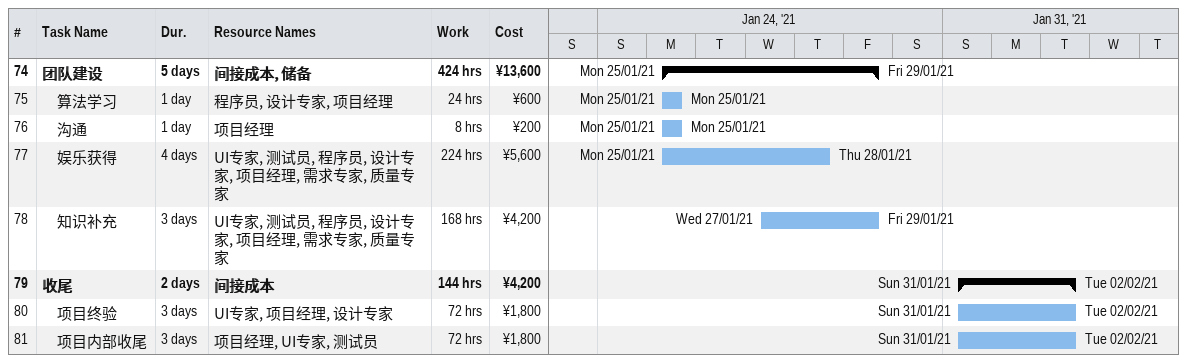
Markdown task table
| ID | Level | Task | Duration | Start | Finish | Resources | Work (h) | Cost (¥) |
|---|---|---|---|---|---|---|---|---|
| 74 | 1 | **团队建设** | 5d | 2021-01-25 | 2021-01-29 | 间接成本, 储备 | 424 | 13600 |
| 75 | 2 | 算法学习 | 1d | 2021-01-25 | 2021-01-25 | 程序员, 设计专家, 项目经理 | 24 | 600 |
| 76 | 2 | 沟通 | 1d | 2021-01-25 | 2021-01-25 | 项目经理 | 8 | 200 |
| 77 | 2 | 娱乐获得 | 4d | 2021-01-25 | 2021-01-28 | UI专家, 测试员, 程序员, 设计专家, 项目经理, 需求专家, 质量专家 | 224 | 5600 |
| 78 | 2 | 知识补充 | 3d | 2021-01-27 | 2021-01-29 | UI专家, 测试员, 程序员, 设计专家, 项目经理, 需求专家, 质量专家 | 168 | 4200 |
| 79 | 1 | **收尾** | 2d | 2021-01-31 | 2021-02-02 | 间接成本 | 144 | 4200 |
| 80 | 2 | 项目终验 | 3d | 2021-01-31 | 2021-02-02 | UI专家, 项目经理, 设计专家 | 72 | 1800 |
| 81 | 2 | 项目内部收尾 | 3d | 2021-01-31 | 2021-02-02 | 项目经理, UI专家, 测试员 | 72 | 1800 |
